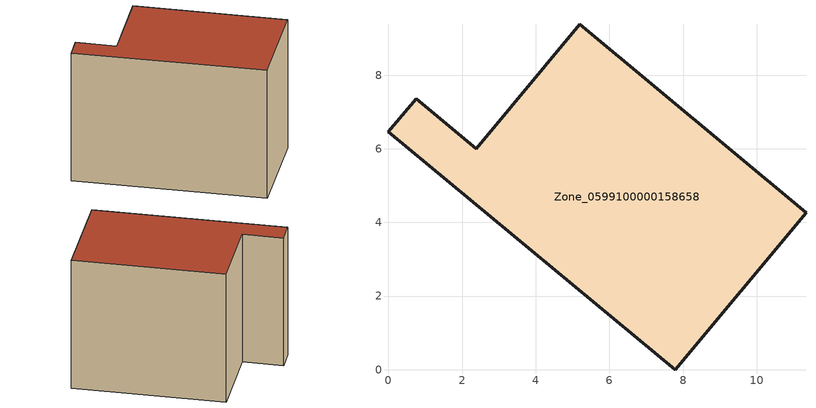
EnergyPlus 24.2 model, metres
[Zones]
Zone_0599100000158658
 floor ground (C_G): 7.79,0 0,6.46 0.75,7.36 2.38,6 5.2,9.38 11.34,4.26 z0
 wall outside (C_F): 2.38,6 0.75,7.36 0,6.46 7.79,0 11.34,4.26 5.2,9.38 2.38,6 z0:7.32
 roof outside (C_R): 11.34,4.26 5.2,9.38 2.38,6 0.75,7.36 0,6.46 7.79,0 z7.32
[BUILDING]
Pand.0599100000158658: North Axis=0; Terrain=City; Loads Convergence Tolerance Value=0.04; Temperature Convergence Tolerance Value=0.4; Solar Distribution=FullExterior; Maximum Number of Warmup Days=25; Minimum Number of Warmup Days=1
[Site:Location]
Rotterdam.The.Hague.AP_ZH_NLD Design_Conditions: Latitude=51.96; Longitude=4.45; Time Zone=1; Elevation=-4.5
[SITE:GROUNDTEMPERATURE:BUILDINGSURFACE]
18, 18, 18, 18, 18, 18, 18, 18, 18, 18, 18, 18
[MATERIAL] Thermal Absorptance=0.9; Solar Absorptance=0.7; Visible Absorptance=0.7
Name | Roughness | Thickness | Conductivity | Density | Specific Heat
G.TC.1946 | MediumSmooth | 0.15 | 1 | 540 | 1210
F.TC.1946 | Rough | 0.3 | 0.857143 | 1920 | 840
R.TC.1946 | MediumRough | 0.2 | 0.909091 | 1500 | 1000
[CONSTRUCTION]
C_G: G.TC.1946
C_F: F.TC.1946
C_R: R.TC.1946
[ZONE]
Zone_0599100000158658: Type=1; Multiplier=1; Ceiling Height=Autocalculate; Volume=Autocalculate; Floor Area=autocalculate; Part of Total Floor Area=Yes
[ZONEINFILTRATION:DESIGNFLOWRATE]
Infil_Zone_0599100000158658: Zone or ZoneList or Space or SpaceList=Zone_0599100000158658; Schedule=AlwaysOn; Design Flow Rate Calculation Method=Flow/Area; Flow Rate per Floor Area=0.003; Constant Term Coefficient=1; Temperature Term Coefficient=0; Velocity Term Coefficient=0; Velocity Squared Term Coefficient=0
[HVACTEMPLATE:ZONE:IDEALLOADSAIRSYSTEM]
Zone_0599100000158658: Maximum Heating Supply Air Temperature=50; Minimum Cooling Supply Air Temperature=13; Maximum Heating Supply Air Humidity Ratio=0.0156; Minimum Cooling Supply Air Humidity Ratio=0.0077; Heating Limit=NoLimit; Cooling Limit=NoLimit; Dehumidification Control Type=ConstantSensibleHeatRatio; Cooling Sensible Heat Ratio=0.7; Dehumidification Setpoint=60; Humidification Control Type=None; Humidification Setpoint=30; Outdoor Air Method=None; Outdoor Air Flow Rate per Person=0.00944; Outdoor Air Flow Rate per Zone Floor Area=0; Outdoor Air Flow Rate per Zone=0; Demand Controlled Ventilation Type=None; Outdoor Air Economizer Type=NoEconomizer; Heat Recovery Type=None; Sensible Heat Recovery Effectiveness=0.7; Latent Heat Recovery Effectiveness=0.65
[ZONECONTROL:THERMOSTAT]
ThermostatControl_Zone_0599100000158658: Zone or ZoneList=Zone_0599100000158658; Control Type Schedule=DualSetpointControlType; Control 1=Thermostat_Zone_0599100000158658; Temperature Difference Between Cutout And Setpoint=0
[THERMOSTATSETPOINT:DUALSETPOINT]
Thermostat_Zone_0599100000158658: Heating Setpoint Temperature Schedule=HeatingSetpoint_Zone_0599100000158658; Cooling Setpoint Temperature Schedule=CoolingSetpoint_Zone_0599100000158658
[SCHEDULE:COMPACT]
HeatingSetpoint_Zone_0599100000158658: Through: 12/31, For: AllDays, Until: 24:00, 21
CoolingSetpoint_Zone_0599100000158658: Through: 12/31, For: AllDays, Until: 24:00, 24
DualSetpointControlType: Through: 12/31, For: AllDays, Until: 24:00, 4
AlwaysOn: Through: 12/31, For: AllDays, Until: 24:00, 1
